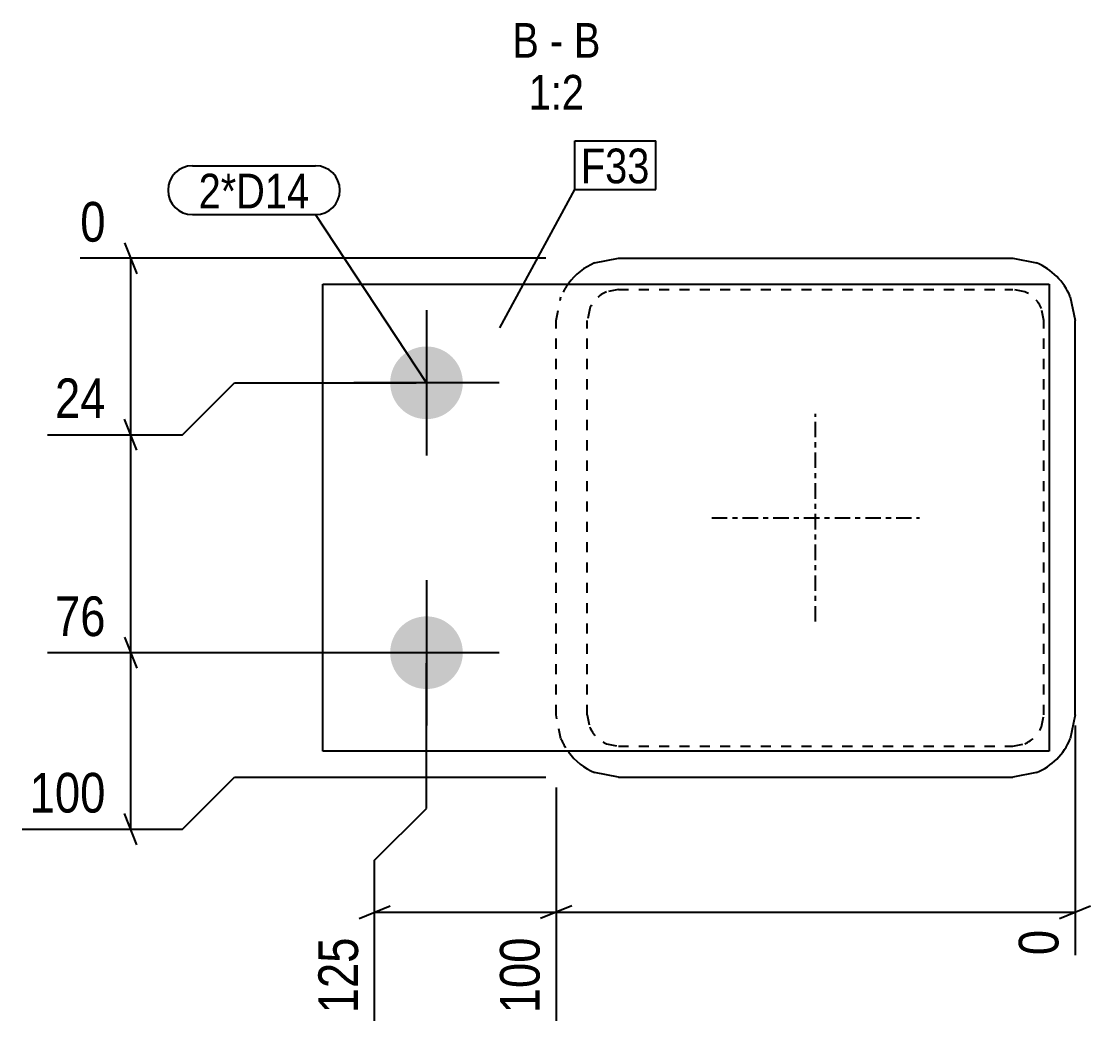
# Model space of a CAD drawing. Header units: millimetres. Extents: x 5 to 35172, y 5 to 1387.
# Drawn here: x 25393.5 to 25599.6, y 4.7 to 197.4 of the extents above; entities that cross this region are included whole.
import ezdxf

# ---------------------------------------------------------------- set-up
doc = ezdxf.new("R2010")
doc.units = ezdxf.units.MM
doc.linetypes.add('DXK_LINE_DOT2', pattern=[3.9198, 1.9599, -1.9599])
doc.linetypes.add('DXK_LINE_DOT3', pattern=[5.9187, 2.979, -0.9799, 0.9799, -0.9799])
for name, color, linetype in [('MÅLSÆTNING', 7, 'Continuous'), ('STÅL', 7, 'Continuous'), ('TEKST', 7, 'Continuous')]:
    doc.layers.add(name, color=color, linetype=linetype)
doc.styles.add('Arial Narrow', font='ARIALN.TTF', dxfattribs={"height": 0.2})

msp = doc.modelspace()

# ---------------------------------------------------------------- hatches: boundary and pattern name
at = {"layer": 'STÅL', "linetype": 'Continuous'}
for points in [[(25471.62, 120.74, -1), (25471.62, 134.74, -1)], [(25471.62, 68.74, -1), (25471.62, 82.74, -1)]]:
    msp.add_hatch(color=96, dxfattribs=at).paths.add_polyline_path(points)

# ---------------------------------------------------------------- linework, layer by layer
at = {"layer": 'MÅLSÆTNING', "color": 7, "linetype": 'Continuous'}
for p, q in [((25413.42, 154.74), (25415.82, 148.74)), ((25494.62, 151.74), (25404.89, 151.74)), ((25414.62, 117.74), (25414.62, 151.74)), ((25424.62, 117.74), (25434.62, 127.74)), ((25424.62, 117.74), (25434.62, 127.74)), ((25434.62, 127.74), (25469.62, 127.74)), ((25434.62, 127.74), (25469.62, 127.74)), ((25415.82, 114.74), (25413.42, 120.74)), ((25415.82, 114.74), (25413.42, 120.74)), ((25398.56, 117.74), (25424.62, 117.74)), ((25398.56, 117.74), (25424.62, 117.74)), ((25414.62, 75.74), (25414.62, 117.74)), ((25413.42, 78.74), (25415.82, 72.74)), ((25413.42, 78.74), (25415.82, 72.74)), ((25469.62, 75.74), (25398.56, 75.74)), ((25469.62, 75.74), (25398.56, 75.74)), ((25414.62, 41.74), (25414.62, 75.74)), ((25471.62, 45.74), (25471.62, 73.74)), ((25596.62, 61.74), (25596.62, 17.46)), ((25424.62, 41.74), (25434.62, 51.74)), ((25434.62, 51.74), (25494.62, 51.74)), ((25496.62, 49.74), (25496.62, 4.8)), ((25496.62, 49.74), (25496.62, 4.8)), ((25461.62, 35.74), (25471.62, 45.74)), ((25415.82, 38.74), (25413.42, 44.74)), ((25393.68, 41.74), (25424.62, 41.74)), ((25461.62, 4.8), (25461.62, 35.74)), ((25458.62, 24.54), (25464.62, 26.94)), ((25499.62, 26.94), (25493.62, 24.54)), ((25499.62, 26.94), (25493.62, 24.54)), ((25593.62, 24.54), (25599.62, 26.94)), ((25461.62, 25.74), (25496.62, 25.74)), ((25496.62, 25.74), (25596.62, 25.74))]:
    msp.add_line(p, q, dxfattribs=at)
at = {"layer": 'STÅL', "color": 2, "linetype": 'Continuous'}
for p, q in [((25504.03, 150.83), (25508.62, 151.74)), ((25508.62, 151.74), (25584.62, 151.74)), ((25584.62, 151.74), (25589.22, 150.83)), ((25451.62, 56.74), (25451.62, 146.74)), ((25451.62, 146.74), (25591.62, 146.74)), ((25591.62, 146.74), (25591.62, 56.74)), ((25595.71, 144.33), (25596.62, 139.74)), ((25596.62, 63.74), (25596.62, 139.74)), ((25596.62, 63.74), (25595.71, 59.15)), ((25591.62, 56.74), (25451.62, 56.74)), ((25508.62, 51.74), (25504.03, 52.65)), ((25508.62, 51.74), (25584.62, 51.74)), ((25589.22, 52.65), (25584.62, 51.74))]:
    msp.add_line(p, q, dxfattribs=at)
at = {"layer": 'STÅL', "color": 7, "linetype": 'DXK_LINE_DOT2'}
for p, q in [((25496.62, 139.74), (25497.54, 144.33)), ((25508.62, 145.74), (25506.33, 145.28)), ((25508.62, 145.74), (25584.62, 145.74)), ((25586.92, 145.28), (25584.62, 145.74)), ((25503.08, 142.04), (25502.62, 139.74)), ((25590.62, 139.74), (25590.17, 142.04)), ((25496.62, 63.74), (25496.62, 139.74)), ((25502.62, 63.74), (25502.62, 139.74)), ((25590.62, 63.74), (25590.62, 139.74)), ((25497.54, 59.15), (25496.62, 63.74)), ((25502.62, 63.74), (25503.08, 61.44)), ((25590.17, 61.44), (25590.62, 63.74)), ((25506.33, 58.2), (25508.62, 57.74)), ((25508.62, 57.74), (25584.62, 57.74)), ((25584.62, 57.74), (25586.92, 58.2))]:
    msp.add_line(p, q, dxfattribs=at)
at = {"layer": 'STÅL', "color": 96, "linetype": 'Continuous'}
for p, q in [((25471.62, 141.74), (25471.62, 113.74)), ((25485.62, 127.74), (25457.62, 127.74)), ((25471.62, 89.74), (25471.62, 61.74)), ((25485.62, 75.74), (25457.62, 75.74))]:
    msp.add_line(p, q, dxfattribs=at)
at = {"layer": 'STÅL', "color": 7, "linetype": 'DXK_LINE_DOT3'}
for p, q in [((25546.62, 81.74), (25546.62, 121.74)), ((25526.62, 101.74), (25566.62, 101.74))]:
    msp.add_line(p, q, dxfattribs=at)
at = {"layer": 'STÅL', "color": 2, "linetype": 'Continuous'}
for centre, start, end in [((25508.62, 139.74), 112.5, 143.5514), ((25584.62, 139.74), 22.5, 67.5), ((25584.62, 63.74), 292.5, 337.5), ((25508.62, 63.74), 216.4486, 247.5)]:
    msp.add_arc(centre, 12, start, end, dxfattribs=at)
at = {"layer": 'STÅL', "color": 7, "linetype": 'DXK_LINE_DOT2'}
for centre, radius, start, end in [((25508.62, 139.74), 12, 143.5514, 157.5), ((25508.62, 139.74), 6, 112.5, 157.5), ((25584.62, 139.74), 6, 22.5, 67.5), ((25508.62, 63.74), 6, 202.5, 247.5), ((25584.62, 63.74), 6, 292.5, 337.5), ((25508.62, 63.74), 12, 202.5, 216.4486)]:
    msp.add_arc(centre, radius, start, end, dxfattribs=at)
at = {"layer": 'TEKST', "color": 7, "linetype": 'Continuous'}
for p, q in [((25500.18, 174.38), (25515.8, 174.38)), ((25500.18, 164.98), (25500.18, 174.38)), ((25515.8, 164.98), (25515.8, 174.38)), ((25426.51, 169.55), (25450.22, 169.55)), ((25485.77, 138.31), (25500.18, 164.98)), ((25500.18, 164.98), (25515.8, 164.98)), ((25426.51, 160.15), (25450.22, 160.15)), ((25471.62, 127.74), (25450.22, 160.15))]:
    msp.add_line(p, q, dxfattribs=at)
for centre, start, end in [((25426.51, 164.85), 90, 270), ((25450.22, 164.85), 270, 90)]:
    msp.add_arc(centre, 4.7, start, end, dxfattribs=at)

# ---------------------------------------------------------------- wipeouts: each hides what was drawn before it
at = {"color": 0, "linetype": 'Continuous'}
for points, layer in [([(25411.37, 153.34), (25411.37, 164.54), (25403.29, 164.54), (25403.29, 153.34)], 'MÅLSÆTNING'), ([(25411.37, 119.34), (25411.37, 130.54), (25398.42, 130.54), (25398.42, 119.34)], 'MÅLSÆTNING'), ([(25411.37, 77.34), (25411.37, 88.54), (25398.42, 88.54), (25398.42, 77.34)], 'MÅLSÆTNING'), ([(25411.37, 43.34), (25411.37, 54.54), (25393.54, 54.54), (25393.54, 43.34)], 'MÅLSÆTNING'), ([(25460.02, 22.48), (25448.82, 22.48), (25448.82, 4.66), (25460.02, 4.66)], 'MÅLSÆTNING'), ([(25495.02, 22.48), (25483.82, 22.48), (25483.82, 4.66), (25495.02, 4.66)], 'MÅLSÆTNING'), ([(25493.28, 190.38), (25493.28, 197.38), (25488.17, 197.38), (25488.17, 190.38)], 'TEKST'), ([(25497.93, 190.38), (25497.93, 197.38), (25495.38, 197.38), (25495.38, 190.38)], 'TEKST'), ([(25505.14, 190.38), (25505.14, 197.38), (25500.03, 197.38), (25500.03, 190.38)], 'TEKST'), ([(25501.99, 180.38), (25501.99, 187.38), (25491.32, 187.38), (25491.32, 180.38)], 'TEKST')]:
    msp.add_wipeout(points, dxfattribs=at).dxf.layer = layer
at = {"color": 0}
for points in [[(25514.6, 166.18), (25514.6, 173.18), (25501.38, 173.18), (25501.38, 166.18)], [(25449.02, 161.35), (25449.02, 168.35), (25427.71, 168.35), (25427.71, 161.35)]]:
    msp.add_wipeout(points, dxfattribs=at).dxf.layer = 'TEKST'

# ---------------------------------------------------------------- next in the draw order: texts
at = {"layer": 'MÅLSÆTNING', "color": 3, "linetype": 'Continuous', "style": 'Arial Narrow'}
for s, height, p in [('0', 7.64, (25404.89, 154.94)), ('24', 7.635, (25400.02, 120.94)), ('76', 7.635, (25400.02, 78.94)), ('100', 7.635, (25395.14, 44.94))]:
    msp.add_text(s, height=height, dxfattribs=at).set_placement(p)
for s, p in [('125', (25458.42, 6.26)), ('100', (25493.42, 6.26))]:
    msp.add_text(s, height=7.635, rotation=90.0002, dxfattribs=at).set_placement(p)
at = {"layer": 'TEKST', "color": 3, "linetype": 'Continuous', "style": 'Arial Narrow'}
for s, height, p in [('B', 6.68, (25488.17, 190.38)), ('B', 6.68, (25500.03, 190.38)), ('-', 6.68, (25495.38, 190.38)), ('1:2', 6.681, (25491.32, 180.38))]:
    msp.add_text(s, height=height, dxfattribs=at).set_placement(p)

# ---------------------------------------------------------------- next in the draw order: wipeouts: each hides what was drawn before it
at = {"color": 0, "linetype": 'Continuous'}
msp.add_wipeout([(25595.02, 23.94), (25583.82, 23.94), (25583.82, 15.86), (25595.02, 15.86)], dxfattribs=at).dxf.layer = 'MÅLSÆTNING'
at = {"color": 0}
for points in [[(25514.6, 166.18), (25514.6, 173.18), (25501.38, 173.18), (25501.38, 166.18)], [(25449.02, 161.35), (25449.02, 168.35), (25427.71, 168.35), (25427.71, 161.35)]]:
    msp.add_wipeout(points, dxfattribs=at).dxf.layer = 'TEKST'

# ---------------------------------------------------------------- next in the draw order: texts
at = {"layer": 'MÅLSÆTNING', "color": 3, "linetype": 'Continuous', "style": 'Arial Narrow'}
msp.add_text('0', height=7.64, rotation=90.0002, dxfattribs=at).set_placement((25593.42, 17.46))
at = {"layer": 'TEKST', "color": 3, "style": 'Arial Narrow'}
for s, p in [('F33', (25501.38, 166.18)), ('2*D14', (25427.71, 161.35))]:
    msp.add_text(s, height=6.681, dxfattribs=at).set_placement(p)

doc.saveas('drawing.dxf')
